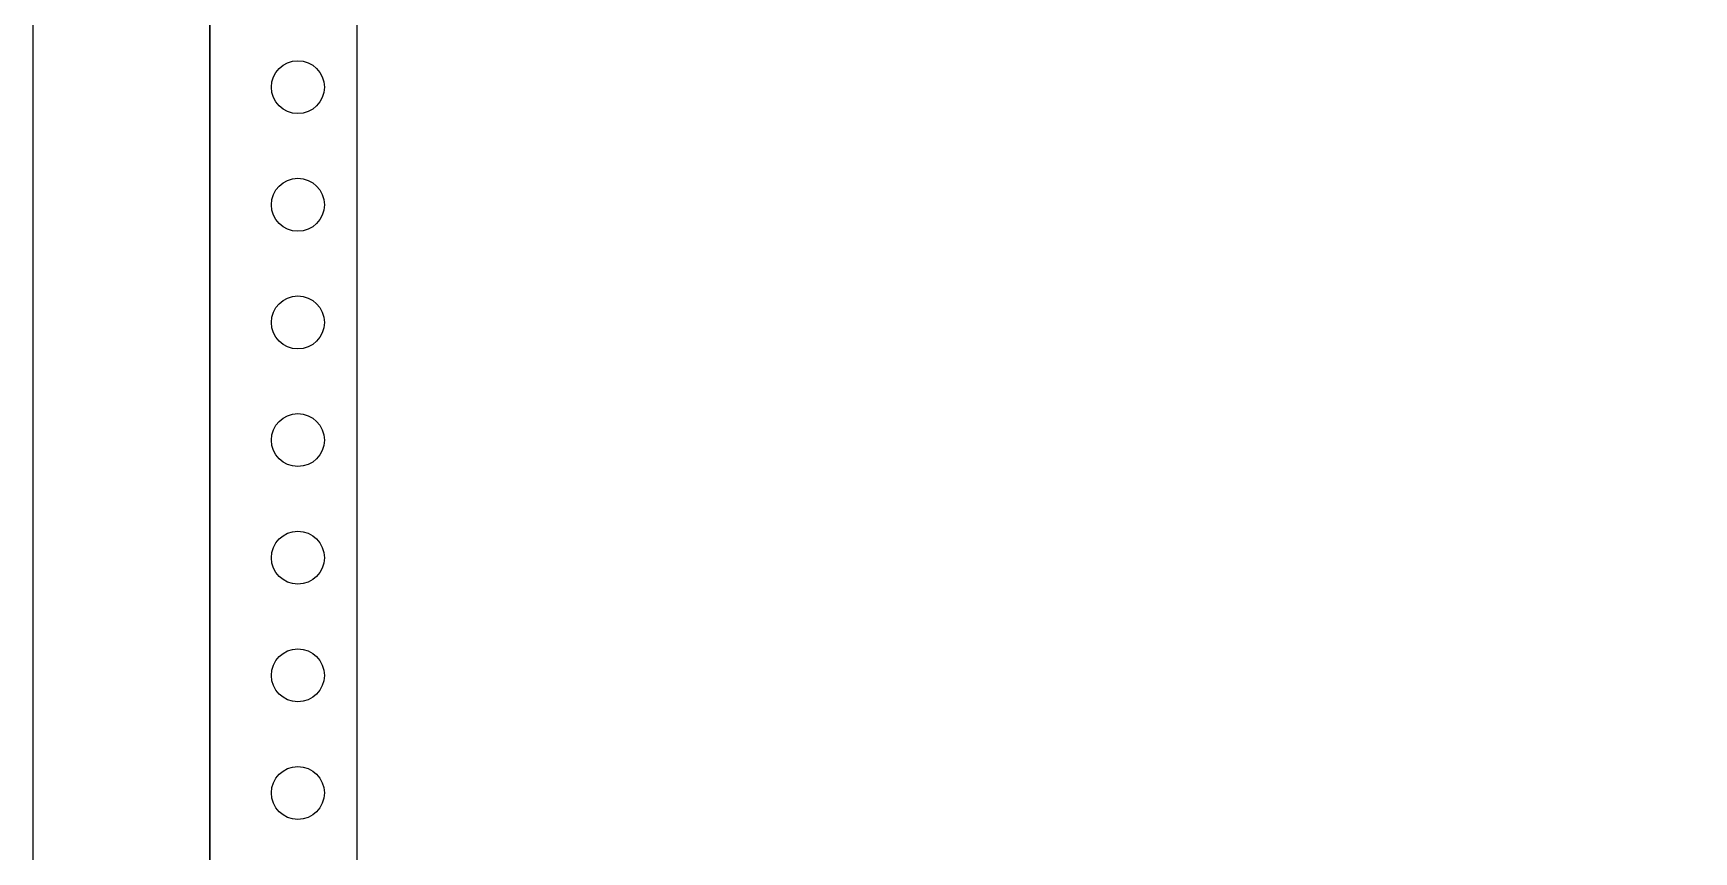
# Model space of a CAD drawing. Extents: x 1461126 to 1461726, y 413223 to 415223.
# Drawn here: x 1461126.3 to 1461408.6, y 413807.8 to 413946.9 of the extents above; entities that cross this region are included whole.
import ezdxf

# ---------------------------------------------------------------- set-up
doc = ezdxf.new("R2010")
doc.units = 0
doc.header["$MEASUREMENT"] = 0
doc.layers.add('LY-JS-BJ', color=7, linetype='Continuous')
doc.layers.add('布置图', color=20, linetype='Continuous')

# ---------------------------------------------------------------- blocks, each defined once
blk = doc.blocks.new('*U21')
at = {"layer": 'LY-JS-BJ', "color": 6}
blk.add_circle((0, 0), 4.5, dxfattribs=at)
blk = doc.blocks.new('*U22')
at = {"layer": 'LY-JS-BJ', "color": 0, "linetype": 'ByBlock', "lineweight": -2, "transparency": 16777216}
for p in [(0, -1160), (0, -1180), (0, -1200), (0, -1220), (0, -1240), (0, -1260), (0, -1280)]:
    blk.add_blockref('*U21', p, dxfattribs=at)

msp = doc.modelspace()

# ---------------------------------------------------------------- linework, layer by layer
at = {"layer": 'LY-JS-BJ', "color": 6, "ltscale": 50}
msp.add_lwpolyline([(1461156.34, 415167.76), (1461156.34, 413222.76)], dxfattribs=at)
at = {"layer": 'LY-JS-BJ', "color": 6, "lineweight": -3}
msp.add_lwpolyline([(1461181.34, 415107.76), (1461181.34, 413307.76), (1461156.34, 413307.76), (1461156.34, 415107.76)], close=True, dxfattribs=at)
at = {"layer": '布置图', "ltscale": 50}
msp.add_lwpolyline([(1461126.34, 415222.76), (1461726.34, 415222.76), (1461726.34, 413222.76), (1461126.34, 413222.76)], close=True, dxfattribs=at)

# ---------------------------------------------------------------- block references
at = {"layer": 'LY-JS-BJ', "color": 6, "lineweight": -3}
msp.add_blockref('*U22', (1461171.34, 415097.76), dxfattribs=at)

doc.saveas('drawing.dxf')
